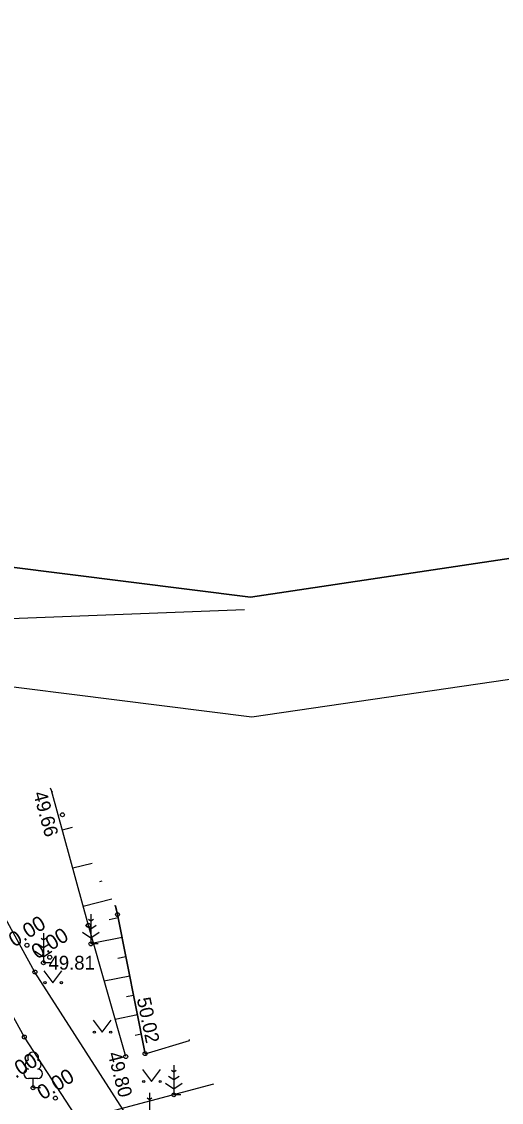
# Model space of a CAD drawing. Extents: x 641349 to 641717, y 6455477 to 6455943.
# Drawn here: x 641563.4 to 641587.7, y 6455691.9 to 6455746.6 of the extents above; entities that cross this region are included whole.
import ezdxf

# ---------------------------------------------------------------- set-up
doc = ezdxf.new("R2010")
doc.units = 0
for name, color, linetype in [('HALJASTUS', 7, 'Continuous'), ('KORGUS', 7, 'Continuous'), ('MPKAABEL', 7, 'Continuous'), ('PIIR', 7, 'Continuous'), ('PUU', 7, 'Continuous'), ('RELJEEF', 7, 'Continuous'), ('TEE', 7, 'Continuous'), ('VTRASS', 7, 'Continuous')]:
    doc.layers.add(name, color=color, linetype=linetype)

msp = doc.modelspace()

# ---------------------------------------------------------------- linework, layer by layer
at = {"layer": 'HALJASTUS'}
for p, q in [((641564.537, 6455698.607), (641565, 6455698)), ((641565, 6455698), (641565.446, 6455698.607)), ((641567.037, 6455696.107), (641567.5, 6455695.5)), ((641567.5, 6455695.5), (641567.946, 6455696.107)), ((641569.537, 6455693.607), (641570, 6455693)), ((641570, 6455693), (641570.446, 6455693.607))]:
    msp.add_line(p, q, dxfattribs=at)
for centre in [(641564.599, 6455698), (641565.428, 6455698), (641567.099, 6455695.5), (641567.928, 6455695.5), (641569.599, 6455693), (641570.428, 6455693)]:
    msp.add_circle(centre, 0.055, dxfattribs=at)
at = {"layer": 'KORGUS'}
for centre in [(641565.484, 6455706.496), (641568.27, 6455701.447), (641566.795, 6455700.898), (641563.687, 6455699.895), (641566.925, 6455699.964), (641564.839, 6455699.287), (641564.087, 6455698.54), (641564.522, 6455699.008), (641563.554, 6455695.251), (641568.689, 6455694.261), (641569.669, 6455694.409), (641563.997, 6455692.682), (641565.128, 6455692.161), (641571.123, 6455692.327)]:
    msp.add_circle(centre, 0.1, dxfattribs=at)
at = {"layer": 'MPKAABEL'}
msp.add_line((641518.723, 6455678.523), (641573.155, 6455692.877), dxfattribs=at)
at = {"layer": 'PIIR'}
for points in [[(641589.426, 6455648.229), (641550.26, 6455712.24), (641554.42, 6455714.05), (641575.07, 6455711.45), (641604.77, 6455715.78), (641605.35, 6455722.04), (641575, 6455717.51), (641550.42, 6455720.59), (641529.94, 6455756.51), (641523.39, 6455767.25), (641482.27, 6455834.59), (641458.339, 6455875.692)], [(641541.429, 6455765.157), (641529.94, 6455756.51), (641550.42, 6455720.59), (641575, 6455717.51), (641605.35, 6455722.04), (641606.33, 6455723.569)]]:
    msp.add_lwpolyline(points, dxfattribs=at)
at = {"layer": 'PUU'}
for p, q in [((641566.925, 6455701.464), (641566.925, 6455699.964)), ((641566.925, 6455700.714), (641566.658, 6455700.892)), ((641566.925, 6455701.114), (641566.801, 6455701.197)), ((641567.049, 6455701.197), (641566.925, 6455701.114)), ((641567.192, 6455700.892), (641566.925, 6455700.714)), ((641564.522, 6455700.508), (641564.522, 6455699.008)), ((641566.501, 6455700.553), (641566.925, 6455700.271)), ((641566.925, 6455700.271), (641567.349, 6455700.553)), ((641564.522, 6455699.758), (641564.255, 6455699.936)), ((641564.522, 6455700.158), (641564.398, 6455700.241)), ((641564.646, 6455700.241), (641564.522, 6455700.158)), ((641564.789, 6455699.936), (641564.522, 6455699.758)), ((641567.285, 6455699.964), (641566.925, 6455699.964)), ((641564.098, 6455699.597), (641564.522, 6455699.315)), ((641564.522, 6455699.315), (641564.946, 6455699.597)), ((641564.882, 6455699.008), (641564.522, 6455699.008)), ((641571.123, 6455693.827), (641571.123, 6455692.327)), ((641571.123, 6455693.077), (641570.856, 6455693.255)), ((641571.123, 6455693.477), (641570.999, 6455693.56)), ((641571.247, 6455693.56), (641571.123, 6455693.477)), ((641571.39, 6455693.255), (641571.123, 6455693.077)), ((641564.237, 6455693.157), (641563.757, 6455693.157)), ((641563.997, 6455692.682), (641563.997, 6455693.157)), ((641564.377, 6455692.682), (641563.997, 6455692.682)), ((641570.699, 6455692.916), (641571.123, 6455692.634)), ((641571.123, 6455692.634), (641571.547, 6455692.916)), ((641569.892, 6455692.081), (641569.768, 6455692.164)), ((641569.892, 6455692.431), (641569.892, 6455690.931)), ((641570.016, 6455692.164), (641569.892, 6455692.081)), ((641571.483, 6455692.327), (641571.123, 6455692.327))]:
    msp.add_line(p, q, dxfattribs=at)
for centre, radius, start, end in [((641563.997, 6455694.202), 0.277, 332.5799, 207.4201), ((641563.827, 6455693.855), 0.233, 109.0217, 253.1415), ((641564.167, 6455693.855), 0.233, 286.8508, 70.9859), ((641563.76, 6455693.394), 0.238, 90.0016, 269.3953), ((641564.234, 6455693.394), 0.238, 270.6047, 89.9984)]:
    msp.add_arc(centre, radius, start, end, dxfattribs=at)
at = {"layer": 'RELJEEF'}
for p, q in [((641564.981, 6455707.658), (641564.944, 6455707.648)), ((641565.983, 6455705.847), (641565.473, 6455705.719)), ((641566.984, 6455704.036), (641566.002, 6455703.79)), ((641567.485, 6455703.131), (641567.358, 6455703.099)), ((641567.985, 6455702.225), (641566.531, 6455701.861)), ((641568.304, 6455701.275), (641567.845, 6455701.183)), ((641568.499, 6455700.294), (641567.05, 6455700.006)), ((641568.694, 6455699.313), (641568.283, 6455699.231)), ((641568.889, 6455698.332), (641567.6, 6455698.076)), ((641569.084, 6455697.351), (641568.722, 6455697.279)), ((641569.279, 6455696.371), (641568.151, 6455696.146)), ((641569.474, 6455695.39), (641569.16, 6455695.327))]:
    msp.add_line(p, q, dxfattribs=at)
for points in [[(641568.689, 6455694.261), (641566.795, 6455700.898), (641564.922, 6455707.73), (641564.875, 6455707.849)], [(641569.669, 6455694.409), (641568.27, 6455701.447), (641568.149, 6455701.929)]]:
    msp.add_lwpolyline(points, dxfattribs=at)
at = {"layer": 'TEE'}
for points in [[(641577.932, 6455677.995), (641572.81, 6455685.122), (641568.701, 6455691.334), (641564.087, 6455698.54), (641559.232, 6455707.387), (641554.324, 6455715.699), (641557.679, 6455715.96)], [(641551.596, 6455715.224), (641549.4, 6455713.7), (641548.43, 6455711.326), (641554.79, 6455700.757), (641561.224, 6455690.139), (641566.449, 6455681.674), (641573.398, 6455670.802), (641576.667, 6455670.835), (641579.594, 6455671.54), (641572.632, 6455681.561), (641567.278, 6455689.545), (641563.554, 6455695.251), (641559.275, 6455702.982), (641555.686, 6455709.943), (641552.431, 6455714.673), (641551.596, 6455715.224)], [(641568.172, 6455701.888), (641568.27, 6455701.447), (641569.669, 6455694.409), (641571.909, 6455695.068), (641571.912, 6455695.125)]]:
    msp.add_lwpolyline(points, dxfattribs=at)
at = {"layer": 'VTRASS'}
msp.add_lwpolyline([(641539.978, 6455714.621), (641547.469, 6455715.84), (641574.705, 6455716.881)], dxfattribs=at)

# ---------------------------------------------------------------- texts
at = {"layer": 'KORGUS'}
for s, height, rotation, p in [(' 49.66', 0.7, 285.331, (641563.93, 6455707.83)), ('0.00', 0.75, 31.7192, (641563.05, 6455699.775)), ('0.00', 0.75, 31.7192, (641564.202, 6455699.167)), (' 50.02', 0.7, 281.8734, (641569.19, 6455697.44)), ('0.00', 0.75, 31.7192, (641562.639, 6455692.839)), (' 49.80', 0.7, 284.7066, (641567.7, 6455694.66)), ('0.00', 0.75, 31.7192, (641564.491, 6455692.041))]:
    msp.add_text(s, height=height, rotation=rotation, dxfattribs=at).set_placement(p)
msp.add_text(' 49.81', height=0.7, dxfattribs=at).set_placement((641564.52, 6455698.66))

doc.saveas('drawing.dxf')
